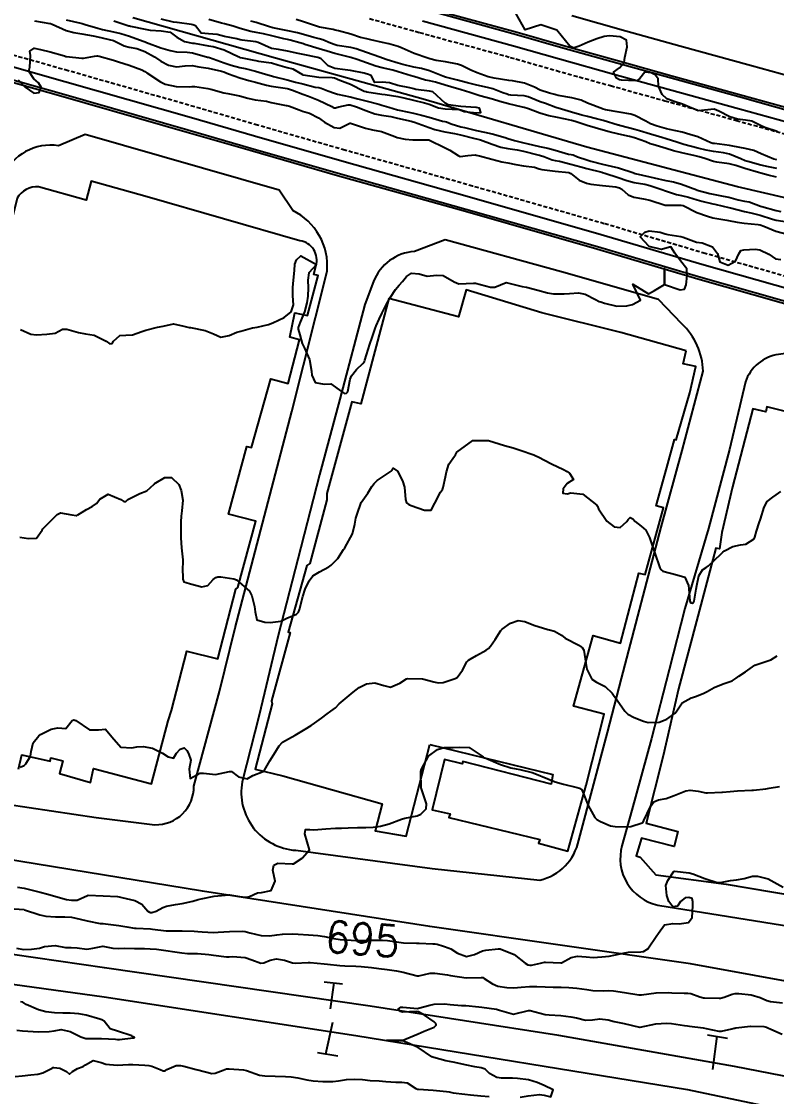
# Model space of a CAD drawing. Header units: metres. Extents: x 292545 to 299085, y 7450245 to 7463078.
# Drawn here: x 297575.5 to 297670.9, y 7452249.1 to 7452385 of the extents above; entities that cross this region are included whole.
import ezdxf
from ezdxf.enums import TextEntityAlignment as Align

# ---------------------------------------------------------------- set-up
doc = ezdxf.new("R2010")
doc.units = ezdxf.units.M
doc.linetypes.add('DASHED', pattern=[0.75, 0.5, -0.25])
for name, color, linetype in [('Canteiro', 45, 'DASHED'), ('Ciclovia', 45, 'Continuous'), ('Cotas', 45, 'Continuous'), ('Curvas de Nivel 1m', 11, 'Continuous'), ('Curvas de Nivel 5m', 15, 'Continuous'), ('Edificações', 30, 'Continuous'), ('Hidrografia', 140, 'Continuous'), ('Linha Férrea', 20, 'Continuous'), ('Pórtico', 62, 'Continuous'), ('Vias Primárias', 230, 'Continuous')]:
    doc.layers.add(name, color=color, linetype=linetype)
doc.styles.add('Style-STANDARD', font='STANDARD.shx')

msp = doc.modelspace()

# ---------------------------------------------------------------- linework, layer by layer
at = {"layer": 'Canteiro'}
for points in [[(297675.86, 7452351.67), (297661.92, 7452355.65), (297649.16, 7452359.41), (297632.52, 7452364.17), (297616.37, 7452368.71), (297605.35, 7452371.87), (297597.39, 7452374.19), (297581.39, 7452378.76), (297564.34, 7452383.59), (297552.56, 7452387)], [(297619.49, 7452385.34), (297625.81, 7452383.59), (297637.28, 7452380.45), (297643.11, 7452378.77), (297649.96, 7452376.87), (297656.82, 7452374.96), (297665.86, 7452372.47), (297671.96, 7452370.78)]]:
    msp.add_lwpolyline(points, dxfattribs=at)
at = {"layer": 'Ciclovia'}
for points in [[(297675.02, 7452348.72), (297661.06, 7452352.71), (297648.31, 7452356.47), (297631.68, 7452361.23), (297615.54, 7452365.76), (297604.5, 7452368.93), (297596.54, 7452371.25), (297580.55, 7452375.82), (297563.5, 7452380.65), (297551.71, 7452384.06), (297539.76, 7452387.55)], [(297675.47, 7452350.28), (297661.51, 7452354.26), (297648.76, 7452358.02), (297632.12, 7452362.78), (297615.98, 7452367.32), (297604.94, 7452370.49), (297596.99, 7452372.8), (297581, 7452377.37), (297563.94, 7452382.2), (297552.16, 7452385.61)], [(297672.75, 7452373.62), (297666.65, 7452375.32), (297657.61, 7452377.81), (297650.74, 7452379.71), (297643.91, 7452381.61), (297638.08, 7452383.29), (297626.59, 7452386.44)], [(297672.36, 7452372.2), (297666.25, 7452373.9), (297657.22, 7452376.39), (297650.35, 7452378.29), (297643.51, 7452380.2), (297637.68, 7452381.88), (297626.2, 7452385.02)]]:
    msp.add_lwpolyline(points, dxfattribs=at)
at = {"layer": 'Curvas de Nivel 1m', "flags": 128}
for points, elevation in [([(297671, 7452371.07), (297669.45, 7452371.58), (297669.01, 7452371.78), (297667.8, 7452372.38), (297667.02, 7452372.5), (297666.01, 7452372.63), (297665.03, 7452372.92), (297663.63, 7452373.64), (297663.04, 7452373.9), (297661.03, 7452373.68), (297659.04, 7452374.53), (297658.14, 7452374.81), (297657.05, 7452375.2), (297656.46, 7452375.74), (297656.01, 7452376.8), (297655.98, 7452377.74), (297655.59, 7452378.24), (297655.09, 7452378.47), (297654.28, 7452378.57), (297653.66, 7452377.76), (297653.32, 7452377.53), (297653.08, 7452377.5), (297651.32, 7452377.56), (297651.08, 7452377.6), (297650.71, 7452377.8), (297650.31, 7452378.59), (297651.1, 7452379.13), (297651.67, 7452379.79), (297651.77, 7452380.45), (297652.05, 7452381.79), (297651.96, 7452382.61), (297651.15, 7452383.04), (297649.8, 7452383.15), (297649.15, 7452383.08), (297648.2, 7452382.77), (297647.14, 7452382.36), (297645.97, 7452381.86), (297645.34, 7452381.66), (297645.13, 7452381.71), (297644.8, 7452381.87), (297643.15, 7452383.89), (297641.16, 7452384.58), (297639.15, 7452383.94), (297638.01, 7452385.95)], 691), ([(297577.16, 7452385.05), (297579.07, 7452384.74), (297579.15, 7452384.72), (297579.36, 7452384.65), (297581.15, 7452383.86), (297582.1, 7452383.57), (297583.14, 7452383.42), (297584.56, 7452383.17), (297585.14, 7452383.04), (297587.13, 7452382.56), (297588.49, 7452381.91), (297589.13, 7452381.75), (297590.07, 7452381.57), (297591.11, 7452381.19), (297592.3, 7452380.5), (297593.1, 7452379.97), (297594.09, 7452379.47), (297595.09, 7452379.23), (297596.17, 7452379.37), (297597.09, 7452379.42), (297597.93, 7452379.27), (297599.09, 7452379.06), (297600.79, 7452378.69), (297601.09, 7452378.6), (297601.68, 7452378.38), (297603.08, 7452377.84), (297604.24, 7452377.52), (297605.07, 7452377.33), (297606.45, 7452376.94), (297607.07, 7452376.79), (297608.81, 7452376.55), (297609.06, 7452376.51), (297609.23, 7452376.46), (297609.77, 7452376.29), (297611.06, 7452375.8), (297611.77, 7452375.54), (297613.04, 7452375.05), (297614.73, 7452374.22), (297614.91, 7452374.1), (297615.03, 7452374.05), (297615.18, 7452374.07), (297615.63, 7452374.21), (297616.79, 7452374.45), (297617.04, 7452374.43), (297617.84, 7452374.19), (297619.03, 7452373.71), (297620.17, 7452373.3), (297621.02, 7452373.15), (297622.2, 7452372.96), (297623.02, 7452372.77), (297624.76, 7452372.37), (297625.01, 7452372.31), (297625.18, 7452372.27), (297625.63, 7452372.1), (297627.01, 7452371.56), (297627.75, 7452371.33), (297629, 7452371.04), (297630.22, 7452370.82), (297630.99, 7452370.65), (297632.79, 7452370.2), (297632.99, 7452370.15), (297633.51, 7452370), (297634.98, 7452369.46), (297636.09, 7452369.09), (297636.97, 7452368.92), (297638.16, 7452368.76), (297638.97, 7452368.58), (297640.75, 7452368.13), (297640.96, 7452368.08), (297641.1, 7452368.05), (297641.51, 7452367.91), (297642.57, 7452367.51), (297642.96, 7452367.42), (297643.51, 7452367.33), (297644.95, 7452366.95), (297646.19, 7452366.6), (297646.94, 7452366.4), (297648.84, 7452365.92), (297648.93, 7452365.89), (297649.21, 7452365.82), (297650.93, 7452365.27), (297652.02, 7452364.88), (297652.92, 7452364.61), (297654.28, 7452364.4), (297654.92, 7452364.26), (297656.44, 7452363.73), (297656.91, 7452363.55), (297658.31, 7452363.11), (297658.91, 7452363), (297659.81, 7452362.79), (297660.9, 7452362.45), (297661.51, 7452362.28), (297662.9, 7452361.93), (297663.12, 7452361.88), (297664.19, 7452361.64), (297664.89, 7452361.47), (297665.11, 7452361.41), (297666.88, 7452360.94), (297667.7, 7452360.78), (297668.88, 7452360.5), (297670.44, 7452359.99), (297670.87, 7452359.88), (297672.82, 7452359.58)], 689), ([(297581.16, 7452385.21), (297583, 7452384.76), (297583.15, 7452384.71), (297583.55, 7452384.6), (297585.15, 7452384.13), (297585.74, 7452383.98), (297587.14, 7452383.67), (297588.06, 7452383.47), (297589.14, 7452383.14), (297590.86, 7452382.51), (297591.13, 7452382.4), (297591.31, 7452382.33), (297593.12, 7452381.66), (297594.28, 7452381.3), (297595.11, 7452381.16), (297596.44, 7452381.12), (297597.11, 7452381.03), (297599.03, 7452380.49), (297599.1, 7452380.46), (297599.26, 7452380.41), (297601.1, 7452379.77), (297602, 7452379.48), (297603.09, 7452379.18), (297603.76, 7452379.03), (297605.09, 7452378.7), (297606.34, 7452378.33), (297607.08, 7452378.11), (297607.36, 7452378.04), (297609.08, 7452377.59), (297610.12, 7452377.33), (297611.07, 7452377.1), (297612.63, 7452376.69), (297613.07, 7452376.62), (297613.39, 7452376.57), (297614.2, 7452376.23), (297615.06, 7452375.9), (297615.46, 7452375.81), (297617.05, 7452375.45), (297618.02, 7452375.22), (297619.04, 7452374.97), (297620.67, 7452374.52), (297621.04, 7452374.42), (297621.93, 7452374.14), (297623.03, 7452373.82), (297623.44, 7452373.72), (297625.03, 7452373.38), (297626.08, 7452373.15), (297627.02, 7452372.88), (297628.7, 7452372.38), (297629.02, 7452372.32), (297629.23, 7452372.28), (297629.81, 7452372.05), (297631.01, 7452371.68), (297631.48, 7452371.56), (297633, 7452371.19), (297634.03, 7452370.97), (297634.99, 7452370.76), (297636.65, 7452370.3), (297636.99, 7452370.2), (297637.82, 7452369.95), (297638.98, 7452369.64), (297639.37, 7452369.54), (297640.98, 7452369.17), (297642.03, 7452368.96), (297642.97, 7452368.71), (297644.62, 7452368.22), (297644.97, 7452368.16), (297645.21, 7452368.11), (297645.77, 7452367.86), (297646.96, 7452367.48), (297647.45, 7452367.34), (297648.95, 7452366.94), (297650.05, 7452366.7), (297650.94, 7452366.5), (297652.88, 7452365.83), (297652.93, 7452365.8), (297653.08, 7452365.77), (297654.93, 7452365.34), (297655.47, 7452365.2), (297656.92, 7452364.86), (297657.9, 7452364.69), (297658.92, 7452364.42), (297660.88, 7452363.68), (297660.91, 7452363.67), (297662.5, 7452363.25), (297662.91, 7452363.15), (297664.18, 7452362.91), (297664.9, 7452362.75), (297666.1, 7452362.42), (297666.9, 7452362.26), (297667.46, 7452362.17), (297668.89, 7452361.64), (297669.06, 7452361.58), (297670.89, 7452361.08), (297671.47, 7452360.97)], 688), ([(297587.16, 7452385.07), (297588.68, 7452384.54), (297589.07, 7452384.45), (297589.15, 7452384.43), (297589.29, 7452384.39), (297591.15, 7452384), (297591.77, 7452383.88), (297593.15, 7452383.82), (297594.3, 7452383.63), (297595.14, 7452383), (297596.12, 7452382.45), (297597.13, 7452382.26), (297597.33, 7452382.24), (297599.13, 7452381.92), (297599.73, 7452381.8), (297601.12, 7452381.41), (297602.97, 7452380.51), (297603.1, 7452380.43), (297603.39, 7452380.37), (297604.86, 7452380.1), (297605.1, 7452380.04), (297605.46, 7452379.97), (297607.1, 7452379.76), (297607.89, 7452379.52), (297609.09, 7452379.17), (297609.79, 7452378.99), (297611, 7452378.27), (297611.06, 7452378.25), (297611.08, 7452378.25), (297611.11, 7452378.24), (297613.08, 7452377.95), (297614.77, 7452377.92), (297615.08, 7452377.86), (297615.72, 7452377.57), (297617.07, 7452377.07), (297618.82, 7452376.18), (297619.06, 7452376.11), (297619.15, 7452376.09), (297621.06, 7452375.81), (297621.45, 7452375.75), (297623.05, 7452375.5), (297623.84, 7452375.34), (297625.05, 7452375.03), (297626.45, 7452374.68), (297627.04, 7452374.53), (297628.22, 7452374.07), (297629.03, 7452373.96), (297630.84, 7452373.85), (297631.03, 7452373.79), (297631.46, 7452373.6), (297633.03, 7452373.44), (297633.57, 7452373.47), (297633.4, 7452374.01), (297633.03, 7452374.11), (297632.92, 7452374.12), (297631.04, 7452374.24), (297629.43, 7452374.44), (297629.04, 7452374.64), (297627.51, 7452376.08), (297627.06, 7452376.18), (297625.36, 7452376.4), (297625.07, 7452376.47), (297624.57, 7452376.61), (297623.07, 7452376.9), (297622, 7452377.22), (297621.07, 7452377.29), (297620.18, 7452377.27), (297619.69, 7452378.17), (297619.23, 7452378.33), (297619.08, 7452378.37), (297618.82, 7452378.45), (297617.09, 7452378.77), (297616.41, 7452378.89), (297615.09, 7452379.02), (297614.25, 7452379.39), (297613.38, 7452380.25), (297613.1, 7452380.37), (297612.95, 7452380.41), (297611.11, 7452380.81), (297610.45, 7452380.95), (297609.12, 7452381.24), (297607.98, 7452381.45), (297607.12, 7452381.58), (297605.4, 7452382.34), (297605.13, 7452382.4), (297603.39, 7452382.62), (297603.14, 7452382.68), (297602.73, 7452382.78), (297601.14, 7452383.08), (297600.22, 7452383.32), (297599.14, 7452383.41), (297598.22, 7452383.5), (297597.49, 7452384.43), (297597.15, 7452384.57), (297597, 7452384.6), (297595.16, 7452384.84), (297594.72, 7452384.91), (297593.16, 7452385.26)], 687), ([(297670.93, 7452365.28), (297669.86, 7452365.57), (297668.94, 7452365.81), (297668.64, 7452365.88), (297666.94, 7452366.39), (297665.78, 7452366.79), (297664.95, 7452367), (297663.4, 7452367.21), (297662.96, 7452367.3), (297661.89, 7452367.67), (297661.17, 7452367.88), (297660.97, 7452367.93), (297660.64, 7452368.01), (297658.97, 7452368.37), (297657.89, 7452368.63), (297656.97, 7452368.91), (297655.31, 7452369.42), (297654.98, 7452369.53), (297654.4, 7452369.76), (297652.99, 7452370.27), (297652.33, 7452370.45), (297651, 7452370.73), (297649.78, 7452371.04), (297649, 7452371.25), (297647.01, 7452371.84), (297645.47, 7452372.32), (297645.02, 7452372.45), (297644.26, 7452372.64), (297643.02, 7452372.87), (297642.16, 7452373.04), (297641.03, 7452373.39), (297639.58, 7452373.93), (297639.03, 7452374.11), (297638.81, 7452374.17), (297637.04, 7452374.58), (297635.94, 7452374.87), (297635.04, 7452375.15), (297633.45, 7452375.6), (297633.05, 7452375.71), (297632.16, 7452376.02), (297631.06, 7452376.36), (297629.76, 7452376.74), (297629.07, 7452376.93), (297627.84, 7452377.3), (297627.08, 7452377.47), (297626.57, 7452377.58), (297625.08, 7452378.01), (297624.76, 7452378.11), (297623.09, 7452378.62), (297622.42, 7452378.81), (297621.09, 7452379.13), (297620.27, 7452379.34), (297619.1, 7452379.75), (297617.91, 7452380.19), (297617.11, 7452380.45), (297616.78, 7452380.53), (297615.11, 7452380.95), (297614.12, 7452381.23), (297613.12, 7452381.53), (297611.31, 7452382.09), (297611.13, 7452382.14), (297610.67, 7452382.28), (297609.46, 7452382.61), (297609.14, 7452382.69), (297608.65, 7452382.79), (297607.14, 7452383.16), (297606.07, 7452383.41), (297605.15, 7452383.58), (297604.5, 7452383.71), (297603.15, 7452384.11), (297602.26, 7452384.38), (297601.16, 7452384.67), (297600.78, 7452384.77), (297599.17, 7452385.23)], 688), ([(297670.95, 7452366.39), (297669.93, 7452366.59), (297668.95, 7452366.81), (297667.29, 7452367.27), (297666.96, 7452367.38), (297666.41, 7452367.62), (297664.97, 7452368.2), (297664.24, 7452368.36), (297662.97, 7452368.53), (297662.03, 7452368.72), (297660.98, 7452368.98), (297659.22, 7452369.45), (297658.98, 7452369.52), (297658.83, 7452369.55), (297658.35, 7452369.71), (297656.99, 7452370.14), (297656.42, 7452370.31), (297655, 7452370.72), (297653.63, 7452371.14), (297653.01, 7452371.32), (297651.26, 7452371.8), (297651.07, 7452371.85), (297651.01, 7452371.87), (297650.93, 7452371.88), (297649.02, 7452372.48), (297648.17, 7452372.68), (297647.02, 7452372.96), (297646.33, 7452373.15), (297645.03, 7452373.52), (297643.74, 7452373.88), (297643.04, 7452374.12), (297641.73, 7452374.6), (297641.04, 7452374.84), (297639.54, 7452375.44), (297639.05, 7452375.57), (297637.33, 7452375.68), (297637.05, 7452375.72), (297636.87, 7452375.78), (297636.36, 7452375.97), (297635.06, 7452376.47), (297634.41, 7452376.65), (297633.07, 7452376.95), (297631.86, 7452377.24), (297631.07, 7452377.45), (297630.61, 7452377.57), (297629.08, 7452377.95), (297628.76, 7452378.06), (297627.09, 7452378.75), (297626.04, 7452379.05), (297625.09, 7452379.22), (297623.68, 7452379.54), (297623.1, 7452379.7), (297621.71, 7452380.14), (297621.11, 7452380.36), (297620.79, 7452380.47), (297619.12, 7452381.07), (297617.81, 7452381.51), (297617.13, 7452381.68), (297615.4, 7452381.95), (297615.13, 7452382.01), (297614.54, 7452382.23), (297613.57, 7452382.67), (297613.14, 7452382.8), (297612.44, 7452382.96), (297611.14, 7452383.35), (297610.4, 7452383.54), (297609.15, 7452383.79), (297607.27, 7452384.2), (297607.15, 7452384.23), (297606.83, 7452384.32), (297605.16, 7452384.84), (297604.5, 7452385.02)], 689), ([(297575.36, 7452346.03), (297576.69, 7452345.43), (297577.38, 7452345.36), (297578.69, 7452345.45), (297579.77, 7452345.57), (297580.7, 7452346.06), (297581.24, 7452346.08), (297582.69, 7452345.66), (297583.6, 7452345.5), (297584.69, 7452345.32), (297586.22, 7452344.56), (297586.68, 7452344.24), (297586.96, 7452344.28), (297587.13, 7452344.56), (297587.94, 7452345.3), (297588.69, 7452345.32), (297589.54, 7452345.37), (297590.7, 7452345.78), (297591.23, 7452345.97), (297592.7, 7452346.32), (297593.42, 7452346.48), (297594.71, 7452346.75), (297596.03, 7452346.45), (297596.7, 7452346.3), (297596.86, 7452346.28), (297598.7, 7452345.92), (297599.78, 7452345.49), (297600.69, 7452345.05), (297601.77, 7452345.3), (297602.7, 7452345.69), (297603.22, 7452345.84), (297604.7, 7452346.23), (297605.27, 7452346.34), (297606.71, 7452346.67), (297607.26, 7452346.87), (297608.72, 7452347.57), (297609.59, 7452348.29), (297609.87, 7452349.14), (297609.8, 7452350.28), (297609.81, 7452351.33), (297609.9, 7452352.28), (297609.99, 7452353.49), (297610.07, 7452354.28), (297610.24, 7452354.84), (297610.81, 7452355.37), (297612.79, 7452354.25), (297611.84, 7452353.2), (297611.68, 7452352.26), (297611.73, 7452351.29), (297611.71, 7452350.26), (297611.58, 7452349.42), (297611.27, 7452348.26), (297610.71, 7452346.95), (297610.45, 7452346.27), (297610.49, 7452346.06), (297610.69, 7452345.38), (297610.98, 7452344.27), (297611.28, 7452343.66), (297611.91, 7452342.26), (297612.14, 7452340.76), (297612.2, 7452340.25), (297612.62, 7452339.33), (297613.75, 7452339.11), (297614.62, 7452339.15), (297615.93, 7452338.21), (297616.33, 7452337.94), (297616.6, 7452337.97), (297616.71, 7452338.1), (297616.74, 7452338.2), (297617.05, 7452339.77), (297617.23, 7452340.19), (297617.86, 7452340.97), (297618.65, 7452341.72), (297618.84, 7452341.99), (297618.91, 7452342.18), (297619.31, 7452343.53), (297619.51, 7452344.17), (297619.81, 7452345.04), (297620.22, 7452346.16), (297620.35, 7452346.52), (297620.71, 7452347.36), (297621.09, 7452348.15), (297621.64, 7452349.24), (297622.13, 7452350.14), (297622.76, 7452351.1), (297623.24, 7452351.65), (297623.67, 7452352.12), (297624.18, 7452352.72), (297624.78, 7452353.14), (297625.76, 7452353.07), (297626.78, 7452352.78), (297627.96, 7452352.89), (297628.78, 7452352.86), (297630.19, 7452352.05), (297630.77, 7452351.81), (297632.64, 7452351.88), (297632.77, 7452351.9), (297632.88, 7452351.9), (297634.77, 7452351.41), (297635.34, 7452351.41), (297636.77, 7452351.96), (297638.77, 7452351.49), (297639.32, 7452351.38), (297640.76, 7452351.03), (297641.98, 7452350.68), (297642.75, 7452350.53), (297644.1, 7452350.53), (297644.75, 7452350.59), (297645.92, 7452350.69), (297646.75, 7452350.51), (297648.07, 7452349.83), (297648.51, 7452349.59), (297648.74, 7452349.52), (297649.18, 7452349.38), (297650.73, 7452348.98), (297652, 7452349.04), (297652.74, 7452349.2), (297653.74, 7452349.76), (297652.77, 7452351.77), (297654.75, 7452350.55), (297655.51, 7452350.99), (297656.77, 7452351.73), (297656.79, 7452353.73), (297656.77, 7452351.73), (297658.76, 7452351.04), (297659.32, 7452351.14), (297659.5, 7452351.69), (297659.62, 7452352.85), (297659.58, 7452353.69), (297658.81, 7452354.7), (297658.07, 7452355.71), (297657.59, 7452356.48), (297656.83, 7452356.27), (297656.39, 7452356.17), (297654.83, 7452356.55), (297653.71, 7452357.76), (297654.27, 7452358.33), (297654.85, 7452358.5), (297656.22, 7452358.36), (297656.85, 7452358.15), (297657.18, 7452358.06), (297658.84, 7452357.78), (297659.13, 7452357.7), (297660.83, 7452357.07), (297661.53, 7452356.98), (297662.83, 7452356.5), (297663.47, 7452355.65), (297663.76, 7452354.6), (297664.8, 7452354.19), (297665.74, 7452354.68), (297666.17, 7452355.62), (297666.41, 7452356.03), (297666.82, 7452356.12), (297668.23, 7452356.18), (297668.82, 7452356.1), (297669.97, 7452355.57), (297670.81, 7452354.97), (297671.46, 7452354.9)], 691), ([(297575.28, 7452319.8), (297576.38, 7452319.6), (297577.41, 7452319.64), (297578.1, 7452320.66), (297578.21, 7452320.84), (297578.4, 7452321.03), (297579.23, 7452321.83), (297580.02, 7452322.64), (297580.43, 7452322.85), (297581.87, 7452322.62), (297582.41, 7452322.5), (297582.5, 7452322.52), (297582.64, 7452322.61), (297583.73, 7452323.29), (297584.43, 7452323.65), (297584.98, 7452324.04), (297585.41, 7452324.58), (297586.45, 7452325.21), (297588.07, 7452324.54), (297588.44, 7452324.28), (297588.68, 7452324.29), (297588.96, 7452324.53), (297590.45, 7452325.32), (297591.33, 7452325.63), (297592.27, 7452326.49), (297592.37, 7452326.59), (297592.47, 7452326.65), (297593.63, 7452327.32), (297594.48, 7452327.32), (297595.38, 7452326.46), (297595.7, 7452325.7), (297595.9, 7452324.45), (297595.77, 7452323.1), (297595.68, 7452322.45), (297595.66, 7452321.7), (297595.62, 7452320.45), (297595.63, 7452319.7), (297595.73, 7452318.45), (297595.88, 7452316.92), (297595.88, 7452316.45), (297595.85, 7452315.96), (297595.91, 7452314.45), (297596.03, 7452314.15), (297596.32, 7452314.04), (297596.87, 7452313.88), (297598.31, 7452313.5), (297599.04, 7452313.69), (297599.71, 7452314.41), (297600.05, 7452314.68), (297600.33, 7452314.75), (297600.68, 7452314.75), (297602.32, 7452314.5), (297602.68, 7452314.37), (297604.3, 7452312.96), (297604.62, 7452312.35), (297604.97, 7452311.03), (297605.03, 7452310.34), (297605.26, 7452309.33), (297606.26, 7452309.02), (297606.93, 7452308.99), (297608.26, 7452309.16), (297609.02, 7452309.54), (297610.27, 7452310.03), (297610.51, 7452310.28), (297610.64, 7452310.63), (297611.04, 7452312.27), (297611.37, 7452313.21), (297611.86, 7452314.26), (297612.33, 7452314.89), (297613.16, 7452315.41), (297614.34, 7452316.04), (297614.46, 7452316.11), (297614.65, 7452316.23), (297615.49, 7452317.09), (297616.19, 7452318.21), (297616.28, 7452318.31), (297616.38, 7452318.42), (297617.32, 7452320.2), (297617.65, 7452321.44), (297617.78, 7452322.19), (297617.92, 7452322.69), (297618.44, 7452324.18), (297619.27, 7452325.36), (297619.8, 7452326.17), (297620.08, 7452326.55), (297620.47, 7452326.95), (297622.24, 7452328.13), (297622.35, 7452328.27), (297622.49, 7452328.5), (297623.02, 7452328.12), (297623.67, 7452326.92), (297623.92, 7452326.12), (297624.02, 7452324.54), (297624.18, 7452324.11), (297624.44, 7452323.91), (297624.76, 7452323.78), (297626.43, 7452323.21), (297627.29, 7452323.21), (297627.73, 7452324.07), (297628.46, 7452325.48), (297628.71, 7452325.81), (297628.81, 7452326.06), (297629.1, 7452327.43), (297629.21, 7452328.05), (297629.53, 7452329.01), (297630.24, 7452330.04), (297630.34, 7452330.21), (297630.52, 7452330.51), (297632.53, 7452332.01), (297634.53, 7452331.99), (297636.53, 7452331.38), (297637.63, 7452331.06), (297638.52, 7452330.78), (297640.26, 7452330.17), (297640.51, 7452330.07), (297640.81, 7452329.92), (297642.5, 7452329.04), (297644.01, 7452328.35), (297644.49, 7452328.1), (297644.75, 7452327.87), (297645.25, 7452327.08), (297644.47, 7452326.56), (297643.98, 7452325.88), (297643.93, 7452325.35), (297644.45, 7452325.24), (297644.93, 7452325.39), (297646.45, 7452325.21), (297648.23, 7452323.82), (297648.31, 7452323.7), (297648.43, 7452323.37), (297649.47, 7452321.81), (297650.41, 7452321.09), (297651.19, 7452321.01), (297652.03, 7452321.78), (297652.18, 7452322.02), (297652.42, 7452322.25), (297652.75, 7452322.11), (297653.08, 7452321.77), (297653.82, 7452321.18), (297654.4, 7452320.65), (297654.88, 7452319.75), (297655.12, 7452319), (297655.54, 7452317.74), (297656.18, 7452315.89), (297656.26, 7452315.73), (297656.34, 7452315.63), (297656.57, 7452315.49), (297658.34, 7452315.01), (297659.35, 7452314.71), (297659.79, 7452313.69), (297659.85, 7452313.23), (297659.99, 7452311.68), (297660.09, 7452311.48), (297660.29, 7452311.43), (297660.45, 7452311.52), (297660.54, 7452311.68), (297660.78, 7452313.2), (297660.87, 7452313.67), (297661.12, 7452314.89), (297661.56, 7452315.67), (297662.05, 7452315.96), (297662.35, 7452316.17), (297663.89, 7452317.64), (297664.13, 7452317.87), (297664.37, 7452318.04), (297665.4, 7452318.6), (297666.38, 7452318.82), (297667.07, 7452318.91), (297668.09, 7452319.59), (297668.19, 7452319.8), (297668.4, 7452320.53), (297668.72, 7452321.59), (297668.89, 7452322.06), (297669.39, 7452323.58), (297669.74, 7452324.27), (297670.45, 7452324.84), (297670.88, 7452325.13), (297671.48, 7452325.55)], 692), ([(297575.35, 7452290.69), (297575.82, 7452290.9), (297576.04, 7452291.12), (297576.62, 7452292.1), (297576.72, 7452292.67), (297576.98, 7452293.77), (297577.71, 7452294.66), (297577.92, 7452294.83), (297578.09, 7452294.92), (297579.24, 7452295.5), (297580.1, 7452295.67), (297581.12, 7452295.6), (297581.9, 7452296.61), (297582.11, 7452296.67), (297582.35, 7452296.61), (297584.1, 7452295.4), (297585.25, 7452295.42), (297586.1, 7452295.51), (297586.94, 7452294.55), (297588.07, 7452293.23), (297589.45, 7452293.15), (297590.07, 7452293.28), (297590.87, 7452293.31), (297592.07, 7452293.1), (297593.34, 7452292.48), (297594.06, 7452292.02), (297594.7, 7452291.82), (297595.09, 7452292.46), (297595.56, 7452292.96), (297596.07, 7452293.13), (297596.42, 7452292.8), (297596.63, 7452292.44), (297596.89, 7452291.6), (297596.7, 7452290.44), (297596.84, 7452289.26), (297598.03, 7452289.94), (297598.49, 7452289.95), (297600.03, 7452289.79), (297601.81, 7452290.15), (297602.03, 7452290.16), (297602.91, 7452289.48), (297604.02, 7452289.21), (297604.73, 7452289.64), (297606.03, 7452290.14), (297606.21, 7452290.33), (297606.88, 7452291.49), (297607.4, 7452292.31), (297608.07, 7452293.41), (297608.5, 7452293.87), (297609.25, 7452294.29), (297610.09, 7452294.76), (297611.35, 7452295.51), (297612.1, 7452295.98), (297612.53, 7452296.25), (297613.44, 7452296.91), (297614.12, 7452297.45), (297614.59, 7452297.76), (297615.17, 7452298.22), (297615.64, 7452298.71), (297616.14, 7452299.11), (297617.43, 7452300.19), (297618.16, 7452300.78), (297619.1, 7452301.24), (297620.16, 7452301.36), (297621.29, 7452301.03), (297622.16, 7452300.83), (297623.34, 7452301.3), (297624.17, 7452301.88), (297624.35, 7452301.93), (297626.17, 7452301.88), (297627.61, 7452301.51), (297628.17, 7452301.36), (297628.8, 7452301.42), (297630.17, 7452301.87), (297630.3, 7452301.91), (297630.58, 7452302.04), (297631.24, 7452302.97), (297631.8, 7452304.02), (297632, 7452304.22), (297632.21, 7452304.35), (297633.03, 7452304.83), (297634.22, 7452305.5), (297634.51, 7452305.69), (297634.78, 7452305.98), (297635.37, 7452306.84), (297636.08, 7452307.97), (297636.15, 7452308.07), (297636.25, 7452308.16), (297637.29, 7452308.92), (297638.26, 7452309.24), (297639.1, 7452309.1), (297640.25, 7452308.66), (297642.04, 7452308.11), (297642.25, 7452308.06), (297642.85, 7452307.89), (297643.74, 7452307.38), (297644.23, 7452307.03), (297645.96, 7452306.12), (297646.22, 7452305.97), (297646.38, 7452305.85), (297646.56, 7452305.5), (297646.83, 7452303.84), (297646.95, 7452303.08), (297647.57, 7452301.84), (297648.17, 7452301.46), (297649.27, 7452300.92), (297650.16, 7452300.05), (297650.33, 7452299.8), (297650.78, 7452299.16), (297651.76, 7452297.78), (297652.12, 7452297.39), (297652.93, 7452296.96), (297654.11, 7452296.52), (297654.71, 7452296.35), (297656.11, 7452296.37), (297657.05, 7452296.78), (297658.12, 7452297.52), (297658.26, 7452297.71), (297659.02, 7452298.82), (297660.15, 7452299.46), (297660.32, 7452299.51), (297660.81, 7452299.67), (297661.75, 7452300.07), (297662.16, 7452300.27), (297663.05, 7452300.76), (297664.17, 7452301.23), (297665.31, 7452301.62), (297665.85, 7452301.94), (297666.18, 7452302.2), (297667.02, 7452302.77), (297668.2, 7452303.59), (297670.21, 7452304.29), (297671, 7452304.77)], 693), ([(297575.01, 7452275.53), (297575.85, 7452275.41), (297577.52, 7452274.99), (297577.85, 7452274.9), (297578.85, 7452274.65), (297579.84, 7452274.36), (297581.19, 7452273.97), (297581.84, 7452273.88), (297582.54, 7452273.9), (297583.84, 7452274.49), (297583.92, 7452274.51), (297585.84, 7452274.44), (297587.64, 7452274.34), (297587.84, 7452274.29), (297588.18, 7452274.2), (297589.84, 7452273.86), (297590.71, 7452273.39), (297591.48, 7452272.5), (297591.7, 7452272.37), (297591.82, 7452272.34), (297591.97, 7452272.34), (297592.54, 7452272.48), (297593.36, 7452272.94), (297593.83, 7452273.14), (297594.95, 7452273.34), (297595.83, 7452273.47), (297597.17, 7452273.76), (297597.84, 7452273.95), (297598.2, 7452274.05), (297599.84, 7452274.4), (297601.69, 7452274.54), (297601.85, 7452274.54), (297603.1, 7452274.36), (297603.77, 7452274.28), (297603.84, 7452274.27), (297603.93, 7452274.26), (297604.31, 7452274.35), (297605.35, 7452274.83), (297605.85, 7452274.85), (297607.07, 7452275.1), (297607.57, 7452276.3), (297607.26, 7452277.68), (297607.38, 7452278.31), (297607.9, 7452278.57), (297609.71, 7452278.47), (297609.89, 7452278.49), (297610.97, 7452279.2), (297611.91, 7452280.26), (297611.33, 7452282.27), (297611.4, 7452282.81), (297611.95, 7452282.83), (297612.46, 7452282.77), (297613.95, 7452282.91), (297615.17, 7452283), (297615.95, 7452283), (297616.78, 7452283.03), (297617.95, 7452283.09), (297619.03, 7452283.09), (297619.95, 7452283.12), (297620.87, 7452283.24), (297621.96, 7452283.52), (297623.54, 7452284.12), (297623.96, 7452284.26), (297625.51, 7452284.56), (297625.97, 7452284.74), (297626.64, 7452285.42), (297626.69, 7452286.08), (297626.01, 7452288.09), (297625.96, 7452290.09), (297625.96, 7452290.16), (297626.04, 7452290.43), (297626.95, 7452292.08), (297628.07, 7452292.94), (297628.94, 7452293.18), (297630.07, 7452293.19), (297630.87, 7452293.23), (297632.07, 7452293.17), (297633.84, 7452291.99), (297633.96, 7452291.9), (297634.05, 7452291.88), (297634.21, 7452291.83), (297636.04, 7452291.05), (297637.37, 7452290.62), (297638.04, 7452290.48), (297638.49, 7452290.4), (297640.03, 7452290.03), (297640.38, 7452289.92), (297642.03, 7452289.22), (297642.97, 7452288.84), (297644.02, 7452288.56), (297645.75, 7452288.12), (297646.01, 7452288.04), (297646.32, 7452287.85), (297646.54, 7452287.31), (297647.12, 7452285.84), (297647.97, 7452284.33), (297648.21, 7452284.07), (297648.69, 7452283.82), (297649.96, 7452283.28), (297650.55, 7452283.19), (297651.95, 7452283.14), (297652.53, 7452283.2), (297653.96, 7452283.68), (297654.01, 7452283.71), (297654.06, 7452283.76), (297654.16, 7452283.95), (297655.02, 7452285.74), (297655.43, 7452286.3), (297656, 7452286.55), (297656.98, 7452286.74), (297658, 7452287.12), (297658.42, 7452287.29), (297659.46, 7452287.69), (297660.01, 7452287.79), (297661.01, 7452287.67), (297662.01, 7452287.47), (297662.21, 7452287.46), (297664.01, 7452287.53), (297664.12, 7452287.53), (297665.06, 7452287.62), (297666.01, 7452287.7), (297667.82, 7452287.78), (297668.01, 7452287.8), (297669.6, 7452287.98), (297670.01, 7452288.05), (297671.29, 7452288.27)], 694), ([(297574.87, 7452267.8), (297575.76, 7452267.63), (297576.76, 7452267.68), (297577.76, 7452267.83), (297578.41, 7452268.01), (297579.77, 7452268.15), (297581.05, 7452267.91), (297581.77, 7452267.88), (297582.53, 7452267.84), (297583.76, 7452267.7), (297584.52, 7452267.83), (297585.77, 7452268.08), (297587.03, 7452267.81), (297587.77, 7452267.79), (297588.47, 7452267.83), (297589.77, 7452267.78), (297591.03, 7452267.76), (297591.77, 7452267.75), (297592.57, 7452267.68), (297593.76, 7452267.52), (297594.87, 7452267.35), (297595.76, 7452267.21), (297596.48, 7452267.16), (297597.76, 7452267.14), (297599.16, 7452267), (297599.76, 7452266.91), (297601.41, 7452266.73), (297601.76, 7452266.73), (297602.15, 7452266.76), (297603.76, 7452266.65), (297604.63, 7452266.34), (297605.75, 7452265.9), (297606.12, 7452265.95), (297606.92, 7452266.31), (297607.75, 7452266.45), (297608.76, 7452266.29), (297609.75, 7452265.98), (297610.1, 7452265.93), (297611.75, 7452266.02), (297611.99, 7452266.02), (297613.75, 7452265.82), (297614.19, 7452265.78), (297615.74, 7452265.63), (297616.38, 7452265.57), (297617.74, 7452265.52), (297618.42, 7452265.5), (297619.74, 7452265.36), (297620.66, 7452265.23), (297621.74, 7452265.1), (297622.91, 7452264.94), (297623.73, 7452264.78), (297625.5, 7452264.32), (297625.73, 7452264.32), (297627.16, 7452264.65), (297627.73, 7452264.67), (297629.35, 7452264.43), (297629.73, 7452264.37), (297631.69, 7452264.05), (297631.72, 7452264.05), (297633.62, 7452264.1), (297633.72, 7452264.11), (297633.82, 7452264.1), (297633.98, 7452264), (297635.04, 7452263.3), (297635.71, 7452263.03), (297636.84, 7452262.83), (297637.71, 7452262.81), (297638.67, 7452262.89), (297639.71, 7452262.97), (297640.64, 7452262.98), (297641.71, 7452262.93), (297642.7, 7452262.9), (297643.71, 7452262.9), (297644.69, 7452262.84), (297645.71, 7452262.75), (297646.97, 7452262.58), (297647.71, 7452262.47), (297649.12, 7452262.4), (297649.71, 7452262.45), (297650.33, 7452262.43), (297651.71, 7452262.22), (297653.54, 7452261.92), (297653.7, 7452261.91), (297653.88, 7452261.93), (297655.71, 7452262.16), (297657.23, 7452262.19), (297657.71, 7452262.17), (297659.27, 7452262.13), (297659.71, 7452262.14), (297660.09, 7452262.07), (297661.22, 7452261.67), (297661.7, 7452261.54), (297661.84, 7452261.52), (297663.7, 7452261.48), (297663.85, 7452261.49), (297664.31, 7452261.63), (297665.32, 7452262.01), (297665.71, 7452262.09), (297666.16, 7452262.07), (297667.71, 7452261.91), (297668.86, 7452261.58), (297669.7, 7452261.21), (297670.19, 7452261.07), (297671.69, 7452260.91)], 696), ([(297574.91, 7452257.43), (297575.64, 7452257.38), (297576.29, 7452257.34), (297577.64, 7452257.23), (297579.02, 7452257.26), (297579.64, 7452257.38), (297580.52, 7452257.51), (297581.64, 7452257.28), (297583, 7452256.6), (297583.63, 7452256.41), (297583.82, 7452256.4), (297585.63, 7452256.41), (297587.39, 7452256.3), (297587.63, 7452256.27), (297587.9, 7452256.27), (297589.63, 7452256.49), (297589.66, 7452256.49), (297589.77, 7452256.52), (297589.63, 7452256.62), (297589.44, 7452256.72), (297587.64, 7452257.34), (297586.72, 7452257.63), (297585.94, 7452258.57), (297585.66, 7452258.74), (297585.4, 7452258.83), (297583.66, 7452259.35), (297582.75, 7452259.52), (297581.67, 7452259.58), (297580.71, 7452259.58), (297579.67, 7452259.63), (297578.56, 7452259.76), (297577.67, 7452260), (297576.1, 7452260.68), (297575.85, 7452260.86), (297575.69, 7452260.98), (297575.36, 7452261.02)], 696), ([(297638.52, 7452248.97), (297639.54, 7452249.13), (297640.97, 7452249.33), (297641.55, 7452249.24), (297642.42, 7452249.01), (297642.72, 7452249.89), (297641.56, 7452250.46), (297640.66, 7452250.82), (297639.57, 7452251.18), (297638.19, 7452251.33), (297637.57, 7452251.36), (297636.18, 7452251.36), (297635.58, 7452251.47), (297634.66, 7452251.98), (297634.09, 7452252.5), (297633.59, 7452252.67), (297632.81, 7452252.79), (297631.59, 7452253.07), (297630.28, 7452253.35), (297629.6, 7452253.48), (297629.13, 7452253.58), (297627.6, 7452253.97), (297627.37, 7452254.07), (297625.62, 7452255.26), (297623.63, 7452256.12), (297621.63, 7452256.14), (297623.63, 7452256.12), (297625.64, 7452256.97), (297626.41, 7452257.31), (297627.65, 7452257.84), (297627.91, 7452258.07), (297627.89, 7452258.3), (297627.66, 7452258.5), (297626.42, 7452259.33), (297625.67, 7452259.77), (297625.39, 7452259.81), (297623.67, 7452259.73), (297623.36, 7452259.81), (297623.12, 7452260.12), (297623.45, 7452260.34), (297623.68, 7452260.34), (297625.57, 7452260.2), (297625.67, 7452260.21), (297627.13, 7452260.62), (297627.68, 7452260.74), (297628.95, 7452260.79), (297629.68, 7452260.71), (297631.13, 7452260.58), (297631.68, 7452260.55), (297633.29, 7452260.39), (297633.68, 7452260.34), (297635.53, 7452260.12), (297635.67, 7452260.08), (297635.93, 7452259.97), (297637.67, 7452259.49), (297639.58, 7452259.92), (297639.65, 7452259.94), (297639.67, 7452259.95), (297639.8, 7452259.92), (297641.67, 7452259.41), (297642.19, 7452259.37), (297643.67, 7452259.3), (297644.95, 7452259.14), (297645.66, 7452258.99), (297646.77, 7452258.73), (297647.66, 7452258.75), (297648.59, 7452258.89), (297649.66, 7452258.74), (297650.42, 7452258.56), (297651.66, 7452258.29), (297653.6, 7452257.81), (297653.65, 7452257.81), (297653.71, 7452257.82), (297655.66, 7452258.23), (297657.04, 7452258.34), (297657.66, 7452258.3), (297659.3, 7452258.05), (297659.66, 7452257.99), (297659.93, 7452257.96), (297661.65, 7452257.73), (297662.02, 7452257.66), (297663.65, 7452257.32), (297663.97, 7452257.32), (297665.3, 7452257.62), (297665.58, 7452257.7), (297665.65, 7452257.71), (297665.77, 7452257.73), (297667.66, 7452257.97), (297669.34, 7452257.89), (297669.66, 7452257.82), (297669.83, 7452257.74), (297670.2, 7452257.56), (297671.64, 7452256.96)], 697), ([(297574.69, 7452251.58), (297575.57, 7452251.67), (297576.69, 7452251.79), (297577.57, 7452251.87), (297578.18, 7452252.05), (297579.38, 7452252.64), (297579.51, 7452252.71), (297579.58, 7452252.73), (297580.36, 7452252.63), (297581.19, 7452252.23), (297581.58, 7452251.88), (297581.96, 7452252.22), (297582.58, 7452252.6), (297583.31, 7452252.87), (297583.59, 7452253.08), (297584.57, 7452253.61), (297585.59, 7452253.36), (297586.18, 7452253.15), (297587.59, 7452253.04), (297589.02, 7452253.09), (297589.59, 7452253.09), (297591.08, 7452253.01), (297591.59, 7452252.97), (297591.97, 7452252.88), (297593.02, 7452252.48), (297593.42, 7452252.31), (297593.58, 7452252.31), (297593.7, 7452252.35), (297593.87, 7452252.47), (297595.07, 7452252.97), (297595.59, 7452252.97), (297596.04, 7452252.89), (297597.58, 7452252.48), (297597.79, 7452252.42), (297599.58, 7452251.96), (297599.96, 7452252.01), (297600.98, 7452252.39), (297601.43, 7452252.54), (297601.58, 7452252.56), (297601.76, 7452252.55), (297603.58, 7452252.43), (297603.93, 7452252.35), (297605.58, 7452251.77), (297606.24, 7452251.66), (297607.58, 7452251.63), (297608.88, 7452251.59), (297609.58, 7452251.54), (297610.41, 7452251.43), (297611.57, 7452251.17), (297612.35, 7452251.03), (297613.57, 7452250.95), (297614.85, 7452250.94), (297615.57, 7452251.02), (297616.57, 7452251.2), (297617.57, 7452251.26), (297618.6, 7452251.21), (297619.57, 7452251.09), (297620.7, 7452251.02), (297621.57, 7452250.97), (297622.83, 7452250.87), (297623.57, 7452250.86), (297624.24, 7452250.78), (297625.33, 7452250.09), (297625.56, 7452250), (297625.66, 7452249.99), (297627.55, 7452249.84), (297629.21, 7452249.7), (297629.55, 7452249.63), (297630.07, 7452249.51), (297631.55, 7452249.37), (297632.26, 7452249.29), (297633.54, 7452249.15), (297634.61, 7452249.05)], 697)]:
    msp.add_lwpolyline(points, dxfattribs=dict(at, elevation=elevation))
at = {"layer": 'Curvas de Nivel 5m', "flags": 128}
for points, elevation in [([(297670.96, 7452367.48), (297670.59, 7452367.56), (297668.97, 7452368.25), (297668.05, 7452368.67), (297666.98, 7452368.94), (297665.39, 7452369.21), (297664.98, 7452369.29), (297663.09, 7452369.54), (297662.98, 7452369.56), (297662.9, 7452369.57), (297662.63, 7452369.66), (297660.99, 7452370.38), (297659.97, 7452370.71), (297659, 7452370.98), (297657.42, 7452371.31), (297657.01, 7452371.4), (297655.84, 7452371.74), (297655.02, 7452372.06), (297654.42, 7452372.36), (297653.03, 7452373.1), (297652.52, 7452373.27), (297651.03, 7452373.52), (297649.32, 7452373.82), (297649.03, 7452373.89), (297648.93, 7452373.93), (297647.04, 7452374.67), (297646.22, 7452375.03), (297645.05, 7452375.34), (297643.33, 7452375.61), (297643.05, 7452375.69), (297642.9, 7452375.74), (297642.24, 7452375.9), (297641.06, 7452376.31), (297640.33, 7452376.66), (297639.07, 7452377.19), (297637.54, 7452377.5), (297637.08, 7452377.54), (297635.24, 7452377.83), (297635.08, 7452377.86), (297634.5, 7452378), (297633.09, 7452378.48), (297632.3, 7452378.81), (297631.1, 7452379.4), (297630.63, 7452379.57), (297629.1, 7452379.87), (297627.92, 7452380.07), (297627.11, 7452380.27), (297626.85, 7452380.35), (297625.12, 7452380.93), (297623.62, 7452381.63), (297623.13, 7452381.84), (297621.91, 7452382.14), (297621.13, 7452382.31), (297619.65, 7452382.68), (297619.14, 7452382.77), (297618.36, 7452382.97), (297617.14, 7452383.37), (297615.58, 7452383.79), (297615.15, 7452383.9), (297614.89, 7452383.96), (297613.15, 7452384.25), (297611.16, 7452384.93), (297610.21, 7452385.24)], 690), ([(297575.07, 7452377.61), (297575.96, 7452376.69), (297577.05, 7452375.94), (297577.73, 7452376), (297578, 7452376.67), (297577.64, 7452377.24), (297577.07, 7452377.75), (297576.43, 7452378.69), (297576.57, 7452379.2), (297576.62, 7452380.68), (297576.56, 7452381.24), (297577.12, 7452381.61), (297577.89, 7452381.44), (297579.12, 7452381.16), (297580.92, 7452380.63), (297581.11, 7452380.57), (297581.19, 7452380.55), (297583.11, 7452380.36), (297583.34, 7452380.36), (297584.71, 7452380.58), (297585.07, 7452380.63), (297585.11, 7452380.62), (297585.3, 7452380.58), (297587.11, 7452380.08), (297587.78, 7452379.88), (297589.1, 7452379.45), (297590.73, 7452378.88), (297591.08, 7452378.68), (297591.34, 7452378.51), (297593.07, 7452377.36), (297593.66, 7452377.07), (297595.07, 7452376.75), (297596.78, 7452376.73), (297597.07, 7452376.77), (297597.41, 7452376.78), (297599.06, 7452376.49), (297599.45, 7452376.41), (297601.06, 7452375.98), (297601.57, 7452375.87), (297603.05, 7452375.6), (297604.13, 7452375.27), (297605.04, 7452375.06), (297606.48, 7452374.89), (297607.04, 7452374.75), (297608.95, 7452374.38), (297609.03, 7452374.37), (297609.38, 7452374.29), (297610.58, 7452373.83), (297611.03, 7452373.66), (297611.89, 7452373.39), (297613.02, 7452372.81), (297613.35, 7452372.58), (297613.81, 7452372.24), (297615, 7452371.56), (297615.72, 7452371.49), (297617.01, 7452372.12), (297617.09, 7452372.13), (297619, 7452371.5), (297619.88, 7452371.29), (297621, 7452371.08), (297622.67, 7452370.45), (297622.99, 7452370.33), (297623.98, 7452370.12), (297624.98, 7452370.03), (297626.93, 7452370.03), (297626.98, 7452370.02), (297627.09, 7452369.97), (297628.97, 7452369.03), (297629.62, 7452368.7), (297630.68, 7452368.03), (297630.87, 7452367.94), (297630.96, 7452367.93), (297631.93, 7452368.02), (297632.86, 7452368.11), (297632.96, 7452368.1), (297633.39, 7452368.01), (297634.96, 7452367.59), (297636.23, 7452367.25), (297636.95, 7452367.11), (297638, 7452366.9), (297638.95, 7452366.73), (297640.33, 7452366.55), (297640.95, 7452366.34), (297641.28, 7452366.25), (297642.94, 7452366.06), (297644.66, 7452365.87), (297644.93, 7452365.77), (297645.97, 7452364.9), (297646.92, 7452364.52), (297647.48, 7452364.4), (297648.92, 7452364.24), (297650.64, 7452364.08), (297650.92, 7452364.01), (297651.07, 7452363.96), (297651.38, 7452363.79), (297652.19, 7452363.06), (297652.9, 7452362.75), (297654.1, 7452362.56), (297654.9, 7452362.4), (297656.86, 7452361.77), (297656.89, 7452361.75), (297656.91, 7452361.75), (297658.89, 7452361.75), (297659.14, 7452361.7), (297660.88, 7452360.85), (297662.19, 7452360.35), (297662.87, 7452360.17), (297664.64, 7452359.86), (297664.87, 7452359.82), (297665.96, 7452359.62), (297666.86, 7452359.48), (297668.6, 7452359.33), (297668.86, 7452359.29), (297669.32, 7452359.12), (297670.85, 7452358.46), (297672.28, 7452358.11)], 690), ([(297573.96, 7452272.85), (297575.82, 7452272.7), (297575.89, 7452272.68), (297577.82, 7452272.03), (297578.59, 7452271.87), (297579.81, 7452271.77), (297580.96, 7452271.77), (297581.81, 7452271.72), (297582.93, 7452271.49), (297583.81, 7452271.25), (297585.44, 7452270.95), (297585.81, 7452270.92), (297586.14, 7452270.9), (297587.8, 7452270.7), (297588.81, 7452270.53), (297589.8, 7452270.35), (297589.99, 7452270.33), (297591.8, 7452270.25), (297592.06, 7452270.22), (297593.8, 7452270.02), (297594.27, 7452269.99), (297595.79, 7452269.99), (297597.34, 7452269.98), (297597.79, 7452269.94), (297598.32, 7452269.88), (297599.79, 7452269.81), (297600.36, 7452269.82), (297601.79, 7452269.92), (297603.41, 7452269.97), (297603.79, 7452269.93), (297604.38, 7452269.75), (297605.78, 7452269.4), (297606.85, 7452269.38), (297607.78, 7452269.5), (297608.48, 7452269.59), (297609.79, 7452269.63), (297610.46, 7452269.6), (297611.79, 7452269.51), (297612.97, 7452269.43), (297613.78, 7452269.31), (297614.97, 7452269.03), (297615.78, 7452268.89), (297617.16, 7452268.82), (297617.78, 7452268.79), (297618.4, 7452268.8), (297619.78, 7452268.84), (297621.11, 7452268.82), (297621.78, 7452268.78), (297622.35, 7452268.7), (297623.78, 7452268.49), (297625.41, 7452268.46), (297625.78, 7452268.45), (297627.5, 7452268.35), (297627.78, 7452268.36), (297628.05, 7452268.34), (297628.86, 7452268.05), (297629.56, 7452267.83), (297629.77, 7452267.74), (297630.6, 7452267.2), (297631.76, 7452266.75), (297632.75, 7452267.02), (297633.77, 7452267.47), (297634.19, 7452267.57), (297635.77, 7452267.73), (297636.02, 7452267.71), (297637.76, 7452267.03), (297639.17, 7452265.93), (297639.51, 7452265.7), (297639.74, 7452265.66), (297639.98, 7452265.67), (297641.09, 7452265.91), (297641.59, 7452266.05), (297641.75, 7452266.06), (297643.68, 7452265.94), (297643.74, 7452265.96), (297644.98, 7452266.64), (297645.76, 7452266.8), (297646.88, 7452266.72), (297647.76, 7452266.65), (297648.87, 7452266.7), (297649.76, 7452266.8), (297650.6, 7452266.96), (297651.76, 7452267.24), (297652.24, 7452267.3), (297653.77, 7452267.34), (297654.12, 7452267.4), (297654.68, 7452267.75), (297655.79, 7452269.41), (297655.93, 7452269.59), (297656.03, 7452269.73), (297656.76, 7452270.77), (297657.81, 7452270.95), (297658.61, 7452270.9), (297659.81, 7452271.07), (297660.26, 7452271.68), (297660.35, 7452273.16), (297660.36, 7452273.68), (297660.27, 7452274.11), (297659.85, 7452274.22), (297659.38, 7452274.16), (297658.8, 7452273.7), (297658.4, 7452273.13), (297657.83, 7452273.04), (297657.31, 7452273.72), (297657.07, 7452274.49), (297656.96, 7452275.72), (297657.2, 7452276.39), (297657.89, 7452277.48), (297658.03, 7452277.57), (297659.89, 7452277.36), (297660.34, 7452277.23), (297661.88, 7452276.63), (297663.41, 7452276.11), (297663.87, 7452276.11), (297665.11, 7452276.39), (297665.88, 7452276.46), (297666.85, 7452276.63), (297667.88, 7452276.9), (297668.53, 7452276.93), (297669.88, 7452276.6), (297671.76, 7452275.54)], 695)]:
    msp.add_lwpolyline(points, dxfattribs=dict(at, elevation=elevation))
at = {"layer": 'Edificações'}
for points in [[(297610.7, 7452357.26), (297591.39, 7452362.82), (297584.3, 7452364.78), (297583.66, 7452362.4), (297577.66, 7452364.08, 0.275509), (297574.94, 7452362.66), (297573.85, 7452358.2), (297571.4, 7452349.08), (297569.64, 7452349.53), (297567.51, 7452341.06), (297565.18, 7452332.58), (297568.46, 7452331.64), (297567.36, 7452327.14), (297564.27, 7452327.98), (297563.2, 7452323.67)], [(297575.11, 7452290.45), (297575.55, 7452292.27), (297579.12, 7452291.46), (297579.22, 7452291.87), (297580.71, 7452291.52), (297580.31, 7452289.9), (297584.21, 7452288.78), (297584.6, 7452290.52), (297591.93, 7452288.6), (297594.02, 7452296.57), (297594.45, 7452297.86), (297596.39, 7452305.38), (297600.3, 7452304.4), (297602.6, 7452313.19), (297602.85, 7452313.43), (297605.12, 7452321.81), (297601.68, 7452322.68), (297603.98, 7452331.25), (297604.58, 7452331.12), (297607.03, 7452339.82), (297609.2, 7452339.21), (297610.63, 7452344.73), (297609.4, 7452345.06), (297610.07, 7452348.13), (297611.63, 7452347.79), (297612.99, 7452352.87), (297612.47, 7452353), (297612.7, 7452354.06, 0.466758), (297610.7, 7452357.26, 3.16256)]]:
    msp.add_lwpolyline(points, format="xyb", dxfattribs=at)
for points in [[(297659.51, 7452343.36), (297651.25, 7452345.67), (297641.25, 7452348.15), (297631.7, 7452351.04), (297630.75, 7452347.66), (297621.93, 7452349.96), (297618.38, 7452336.62), (297617.24, 7452336.89), (297614.08, 7452325.31), (297614.08, 7452324.49), (297611.94, 7452316.47), (297611.56, 7452316.2), (297609.19, 7452307.79), (297609.46, 7452307.72), (297607.08, 7452299.08), (297607.18, 7452298.71), (297605.04, 7452290.45), (297608.55, 7452289.6), (297621.07, 7452286.07), (297620.22, 7452282.63), (297624.11, 7452281.97), (297627.13, 7452293.56)], [(297627.13, 7452293.56), (297642.66, 7452289.78), (297642.44, 7452288.57), (297631.28, 7452291.43), (297631.19, 7452291.11), (297628.95, 7452291.66), (297627.39, 7452285.3), (297629.7, 7452284.82), (297629.52, 7452284.32), (297641, 7452281.54), (297640.84, 7452281.1), (297644.57, 7452280.09), (297646.86, 7452288.44), (297649.15, 7452297.41), (297645.25, 7452298.4), (297647.77, 7452307.34), (297651.23, 7452306.36), (297653.52, 7452315.21), (297654.34, 7452315.04), (297656.66, 7452323.48), (297655.7, 7452323.73), (297657.08, 7452328.59), (297658.03, 7452332.15), (297658.26, 7452332.09), (297659.98, 7452338.02), (297660.72, 7452341.37), (297659.15, 7452341.7), (297659.51, 7452343.36)], [(297678.13, 7452334.17), (297669.72, 7452336.25), (297669.58, 7452335.63), (297667.92, 7452335.99), (297665.35, 7452326.14), (297664.04, 7452320.37), (297663.74, 7452318.3), (297663.27, 7452318.38), (297661, 7452309.79), (297658.56, 7452300.62), (297656.6, 7452292.14), (297654.44, 7452283.61), (297658.46, 7452282.57), (297657.98, 7452280.66), (297653.87, 7452281.74), (297653.18, 7452279.47), (297653.7, 7452279.33), (297655.69, 7452277.08), (297664.57, 7452275.89), (297673.27, 7452274.44)]]:
    msp.add_lwpolyline(points, dxfattribs=at)
at = {"layer": 'Hidrografia'}
msp.add_lwpolyline([(297681.65, 7452360.47), (297665.98, 7452364.08), (297646.94, 7452369.09), (297626.25, 7452375.15), (297607.61, 7452380.36), (297589.56, 7452385.46)], dxfattribs=at)
at = {"layer": 'Linha Férrea', "linetype": 'Continuous'}
for points in [[(297323.22, 7452331.8), (297358.15, 7452315.59), (297387.33, 7452303.68), (297419.49, 7452292.63), (297450.58, 7452284.16), (297490.07, 7452276.1), (297515.88, 7452271.86), (297549.02, 7452266.77), (297585.94, 7452261.68), (297617.78, 7452256.77), (297659.7, 7452249.95), (297670.66, 7452247.64), (297693.18, 7452242.61)], [(297680.59, 7452249.95), (297665.6, 7452252.87), (297643.43, 7452256.76), (297619.59, 7452260.48), (297585.98, 7452265.32), (297548.15, 7452270.81), (297525.7, 7452274.39), (297492.53, 7452280.1), (297469.64, 7452284.34), (297437.14, 7452291.74), (297406.39, 7452301.47), (297369.29, 7452315.16), (297345.72, 7452325.77)]]:
    msp.add_lwpolyline(points, dxfattribs=at)
at = {"layer": 'Pórtico'}
for points in [[(297613.75, 7452263.57), (297616.09, 7452263.29)], [(297614.96, 7452263.42), (297614.5, 7452260.14)], [(297613.98, 7452254.45), (297614.84, 7452258.44)], [(297662.22, 7452256.86), (297664.73, 7452256.45)], [(297663.38, 7452256.67), (297662.84, 7452252.49)], [(297612.9, 7452254.63), (297615.49, 7452254.19)]]:
    msp.add_lwpolyline(points, dxfattribs=at)
at = {"layer": 'Vias Primárias'}
for points in [[(297674.94, 7452348.44), (297660.98, 7452352.42), (297648.22, 7452356.19), (297631.6, 7452360.94), (297615.45, 7452365.47), (297604.41, 7452368.65), (297596.46, 7452370.96), (297580.47, 7452375.53), (297563.42, 7452380.36), (297551.63, 7452383.77), (297539.68, 7452387.26)], [(297672.83, 7452373.91), (297666.73, 7452375.6), (297657.69, 7452378.09), (297650.83, 7452380), (297643.99, 7452381.9), (297638.16, 7452383.58), (297626.67, 7452386.73)], [(297673.88, 7452377.7), (297667.77, 7452379.39), (297658.73, 7452381.88), (297651.88, 7452383.78), (297645.06, 7452385.68)], [(297684.33, 7452261.39), (297660.04, 7452265.82), (297627.1, 7452270.54), (297598.38, 7452275.04), (297564.79, 7452280.5), (297539.14, 7452284.95), (297506, 7452290.72), (297489.69, 7452294.07), (297477.65, 7452297.07), (297456.71, 7452301.75), (297438.75, 7452306.6), (297423.17, 7452311.26), (297410.44, 7452315.26)]]:
    msp.add_lwpolyline(points, dxfattribs=at)
for points in [[(297602.51, 7452308.31), (297609.66, 7452335.66), (297614.13, 7452353.41, 0.308048), (297609.79, 7452361.08), (297608.09, 7452363.67), (297583.57, 7452370.71), (297580.17, 7452369.28, 0.333761), (297573.16, 7452365.45), (297569.51, 7452352.85), (297566.55, 7452342.15), (297564.01, 7452331.51), (297560.71, 7452319.63), (297558.01, 7452309.41), (297555.31, 7452298.96), (297554.51, 7452295.72, 0.4617), (297559.92, 7452288.22), (297573.66, 7452286.01), (297584.96, 7452284.32), (297592.37, 7452283.42, 0.426565), (297597.28, 7452288.29), (297600.54, 7452300.26), (297602.51, 7452308.31)], [(297651.34, 7452301.89), (297656.37, 7452321.06), (297659.01, 7452330.72), (297661.65, 7452340.75, 0.198185), (297658.96, 7452346.76), (297656.01, 7452349.85), (297643.77, 7452353.33), (297629.03, 7452357.38), (297625.16, 7452355.92, 0.285938), (297620, 7452352.11), (297618.89, 7452349.19), (297615.73, 7452337.25), (297613.15, 7452327.68), (297610.42, 7452316.98), (297607.93, 7452307.35), (297605.55, 7452297.26), (297603.39, 7452288.85, 0.44716), (297610.17, 7452280.19), (297627.4, 7452277.9), (297641.01, 7452276.43, 0.295332), (297645.93, 7452281.46), (297649.56, 7452295.07), (297651.34, 7452301.89)], [(297694.5, 7452273.13), (297701.65, 7452299.67), (297706.86, 7452320.3), (297709.3, 7452329.83, 0.297677), (297706.62, 7452334.41), (297702.84, 7452337.27), (297694.98, 7452338.88), (297681.84, 7452342.45), (297677.32, 7452343.78), (297671.2, 7452342.89, 0.279193), (297666.99, 7452339.42), (297665, 7452330.88), (297662.34, 7452320.89), (297659.35, 7452310.77), (297657.35, 7452303.02), (297655.15, 7452294.33), (297652.65, 7452285.26), (297651.4, 7452280.77, 0.432952), (297655.94, 7452273.26), (297673.8, 7452270.38), (297687.97, 7452267.76, 0.28461), (297693.28, 7452270.29), (297694.5, 7452273.13)]]:
    msp.add_lwpolyline(points, format="xyb", dxfattribs=at)

# ---------------------------------------------------------------- texts
at = {"layer": 'Cotas', "style": 'Style-STANDARD'}
msp.add_text('695', height=4, rotation=355.7547, dxfattribs=at).set_placement((297618.61, 7452268.99, 695), align=Align.MIDDLE_CENTER)

doc.saveas('drawing.dxf')
